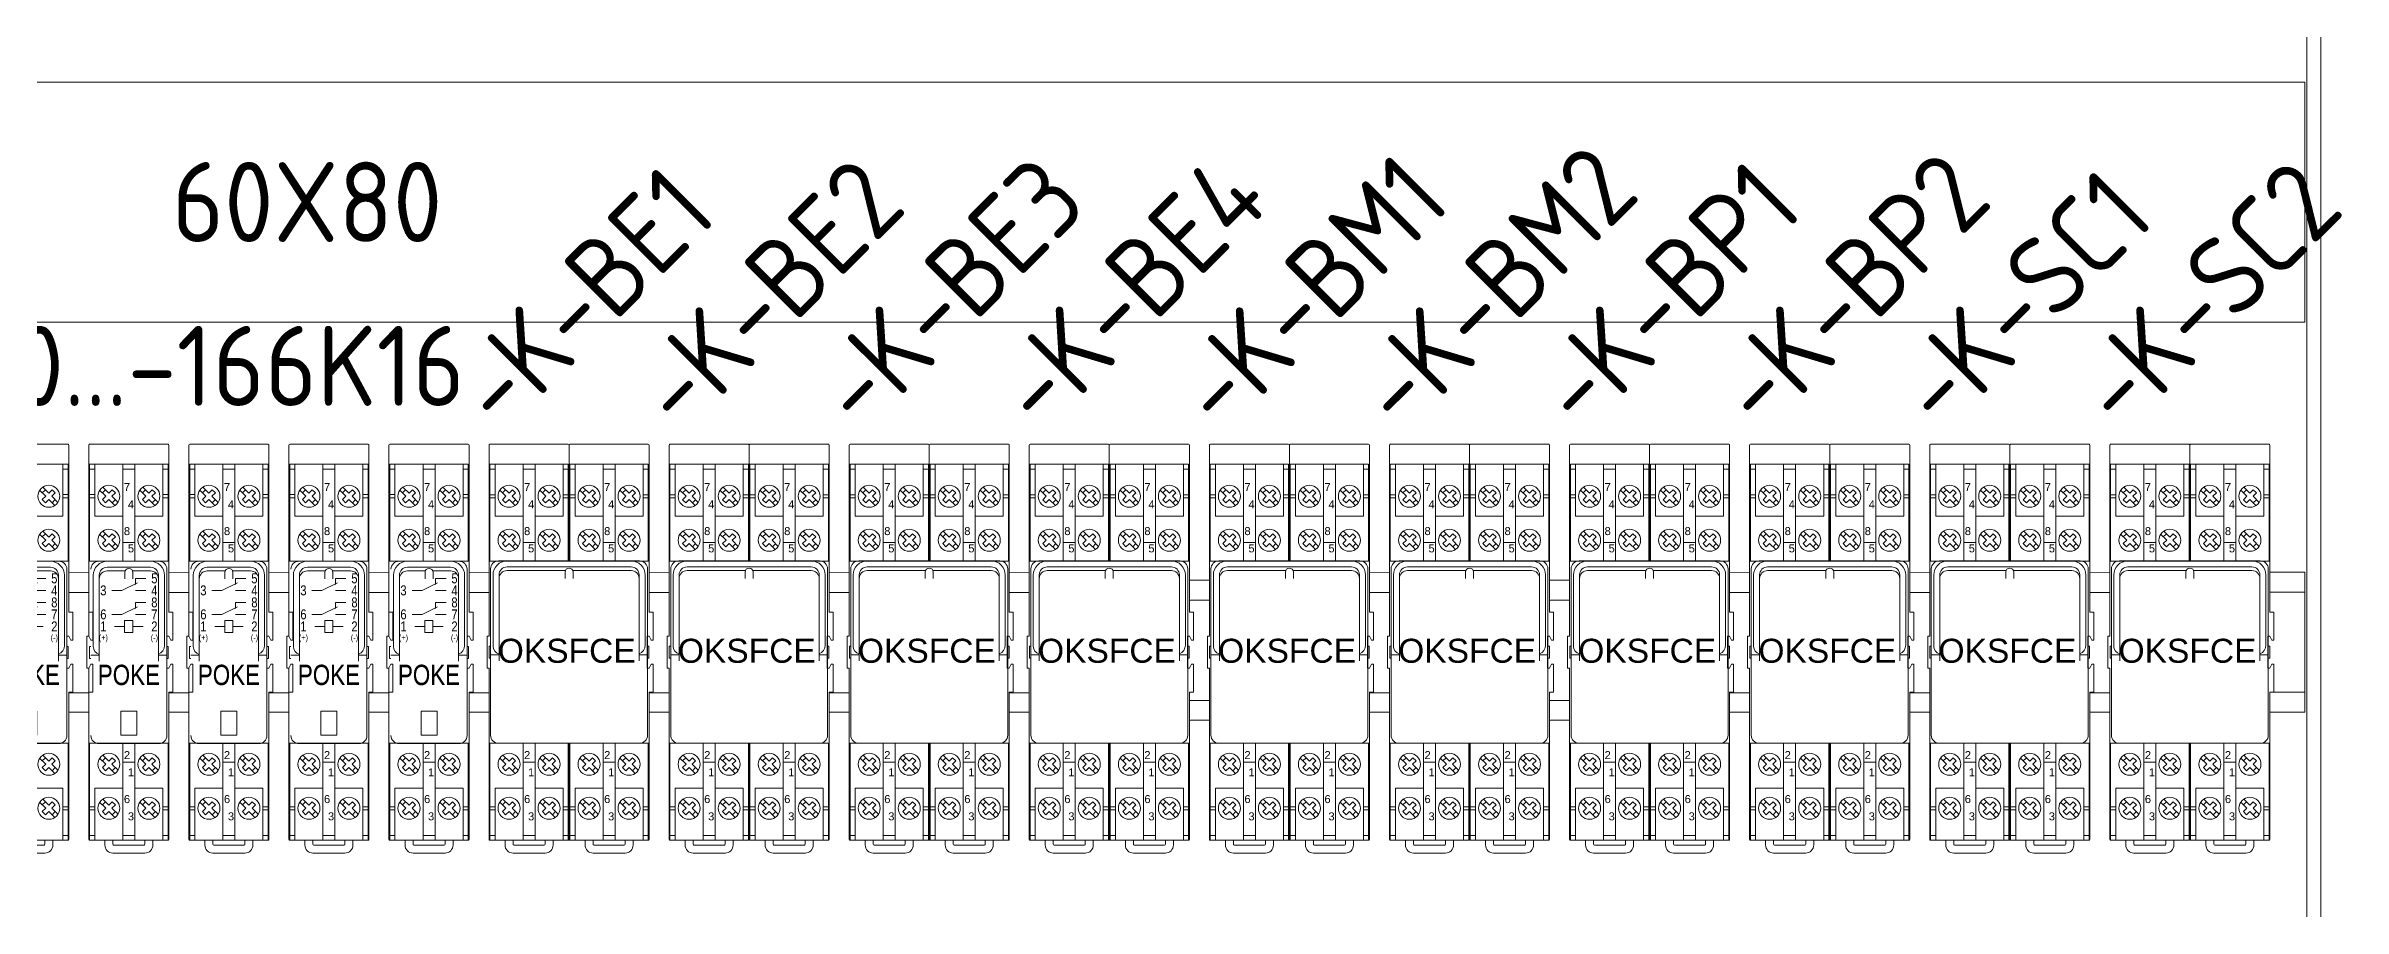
# Model space of a CAD drawing. Header units: millimetres. Extents: x 1359 to 3577, y 1333 to 3557.
# Drawn here: x 1852 to 2426, y 2050 to 2266 of the extents above; entities that cross this region are included whole.
import ezdxf
from ezdxf.enums import TextEntityAlignment as Align

# ---------------------------------------------------------------- set-up
doc = ezdxf.new("R2010")
doc.units = ezdxf.units.MM
doc.set_wipeout_variables(frame=1)
doc.layers.add('000-PI-Oprema', color=30, linetype='Continuous', lineweight=5)
doc.layers.add('000-SI-Oprema', color=30, linetype='Continuous', lineweight=0)
doc.layers.add('000-PI-ORMAR', color=2, linetype='Continuous')
doc.layers.add('002-PI-Kabelska kanalica', color=150, linetype='Continuous')
doc.styles.add('NUOVO', font='txt.shx', dxfattribs={"width": 0.8, "height": 0.8})
doc.styles.add('PI0', font='isocpeur.ttf', dxfattribs={"width": 0.9})
doc.styles.get("Standard").update_dxf_attribs({"font": 'arial.ttf'})

# ---------------------------------------------------------------- blocks, each defined once
blk = doc.blocks.new('montazna 2000x1000')
at = {"layer": '000-PI-ORMAR', "color": 0, "linetype": 'ByBlock', "lineweight": 0}
blk.add_line((899, 1890), (899, 0), dxfattribs=at)
blk = doc.blocks.new('*U50')
at = {"layer": '002-PI-Kabelska kanalica', "color": 0, "linetype": 'ByBlock', "lineweight": 0}
for p, q in [((-20, 715), (40, 715)), ((-20, -100), (-20, 715)), ((40, -100), (40, 715))]:
    blk.add_line(p, q, dxfattribs=at)
blk = doc.blocks.new('*U53')
at = {"layer": '002-PI-Kabelska kanalica', "color": 0, "linetype": 'ByBlock', "lineweight": 0}
blk.add_line((-20, -100), (-20, 1572), dxfattribs=at)
blk = doc.blocks.new('OKSFCE')
at = {"layer": '000-PI-Oprema', "color": 0, "linetype": 'ByBlock', "lineweight": 0}
for p, q in [((47678.84, 23886.54), (47698.44, 23886.54)), ((47698.84, 23886.54), (47718.44, 23886.54)), ((47678.84, 23881.54), (47698.44, 23881.54)), ((47680.14, 23880.32), (47678.84, 23880.32)), ((47680.14, 23881.54), (47680.14, 23868.54)), ((47690.14, 23880.32), (47687.14, 23880.32)), ((47697.14, 23881.54), (47697.14, 23868.54)), ((47698.44, 23880.32), (47697.14, 23880.32)), ((47698.84, 23881.54), (47718.44, 23881.54)), ((47700.14, 23880.32), (47698.84, 23880.32)), ((47700.14, 23881.54), (47700.14, 23868.54)), ((47710.14, 23880.32), (47707.14, 23880.32)), ((47717.14, 23881.54), (47717.14, 23868.54)), ((47718.44, 23880.32), (47717.14, 23880.32)), ((47678.64, 23873.16), (47680.14, 23873.16)), ((47678.84, 23873.94), (47680.14, 23873.94)), ((47681.34, 23875.05), (47682.86, 23873.54)), ((47682.01, 23874.38), (47682.79, 23875.16)), ((47682.01, 23872.69), (47682.86, 23873.54)), ((47682.01, 23872.69), (47682.79, 23871.91)), ((47682.12, 23875.83), (47683.64, 23874.31)), ((47682.79, 23871.91), (47683.64, 23872.76)), ((47683.64, 23874.31), (47684.49, 23875.16)), ((47683.64, 23872.76), (47685.16, 23871.24)), ((47684.42, 23873.54), (47685.27, 23874.38)), ((47684.42, 23873.54), (47685.93, 23872.02)), ((47684.49, 23875.16), (47685.27, 23874.38)), ((47684.49, 23871.91), (47685.27, 23872.69)), ((47691.34, 23875.05), (47692.86, 23873.54)), ((47692.01, 23874.38), (47692.79, 23875.16)), ((47692.01, 23872.69), (47692.86, 23873.54)), ((47692.01, 23872.69), (47692.79, 23871.91)), ((47692.12, 23875.83), (47693.64, 23874.31)), ((47692.79, 23871.91), (47693.64, 23872.76)), ((47693.64, 23874.31), (47694.49, 23875.16)), ((47693.64, 23872.76), (47695.16, 23871.24)), ((47694.42, 23873.54), (47695.27, 23874.38)), ((47694.42, 23873.54), (47695.93, 23872.02)), ((47694.49, 23875.16), (47695.27, 23874.38)), ((47694.49, 23871.91), (47695.27, 23872.69)), ((47698.44, 23873.94), (47697.14, 23873.94)), ((47698.64, 23873.16), (47697.14, 23873.16)), ((47698.64, 23873.16), (47700.14, 23873.16)), ((47698.84, 23873.94), (47700.14, 23873.94)), ((47701.34, 23875.05), (47702.86, 23873.54)), ((47702.01, 23874.38), (47702.79, 23875.16)), ((47702.01, 23872.69), (47702.86, 23873.54)), ((47702.01, 23872.69), (47702.79, 23871.91)), ((47702.12, 23875.83), (47703.64, 23874.31)), ((47702.79, 23871.91), (47703.64, 23872.76)), ((47703.64, 23874.31), (47704.49, 23875.16)), ((47703.64, 23872.76), (47705.16, 23871.24)), ((47704.42, 23873.54), (47705.27, 23874.38)), ((47704.42, 23873.54), (47705.93, 23872.02)), ((47704.49, 23875.16), (47705.27, 23874.38)), ((47704.49, 23871.91), (47705.27, 23872.69)), ((47711.34, 23875.05), (47712.86, 23873.54)), ((47712.01, 23874.38), (47712.79, 23875.16)), ((47712.01, 23872.69), (47712.86, 23873.54)), ((47712.01, 23872.69), (47712.79, 23871.91)), ((47712.12, 23875.83), (47713.64, 23874.31)), ((47712.79, 23871.91), (47713.64, 23872.76)), ((47713.64, 23874.31), (47714.49, 23875.16)), ((47713.64, 23872.76), (47715.16, 23871.24)), ((47714.42, 23873.54), (47715.27, 23874.38)), ((47714.42, 23873.54), (47715.93, 23872.02)), ((47714.49, 23875.16), (47715.27, 23874.38)), ((47714.49, 23871.91), (47715.27, 23872.69)), ((47718.44, 23873.94), (47717.14, 23873.94)), ((47718.64, 23873.16), (47717.14, 23873.16)), ((47680.14, 23868.54), (47687.14, 23868.54)), ((47697.14, 23868.54), (47690.14, 23868.54)), ((47700.14, 23868.54), (47707.14, 23868.54)), ((47717.14, 23868.54), (47710.14, 23868.54)), ((47681.34, 23864.05), (47682.86, 23862.54)), ((47682.01, 23863.38), (47682.79, 23864.16)), ((47682.01, 23861.69), (47682.86, 23862.54)), ((47682.01, 23861.69), (47682.79, 23860.91)), ((47682.12, 23864.83), (47683.64, 23863.31)), ((47682.79, 23860.91), (47683.64, 23861.76)), ((47683.64, 23863.31), (47684.49, 23864.16)), ((47683.64, 23861.76), (47685.16, 23860.24)), ((47684.42, 23862.54), (47685.27, 23863.38)), ((47684.42, 23862.54), (47685.93, 23861.02)), ((47684.49, 23864.16), (47685.27, 23863.38)), ((47684.49, 23860.91), (47685.27, 23861.69)), ((47690.14, 23862.02), (47687.14, 23862.02)), ((47691.34, 23864.05), (47692.86, 23862.54)), ((47692.01, 23863.38), (47692.79, 23864.16)), ((47692.01, 23861.69), (47692.86, 23862.54)), ((47692.01, 23861.69), (47692.79, 23860.91)), ((47692.12, 23864.83), (47693.64, 23863.31)), ((47692.79, 23860.91), (47693.64, 23861.76)), ((47693.64, 23863.31), (47694.49, 23864.16)), ((47693.64, 23861.76), (47695.16, 23860.24)), ((47694.42, 23862.54), (47695.27, 23863.38)), ((47694.42, 23862.54), (47695.93, 23861.02)), ((47694.49, 23864.16), (47695.27, 23863.38)), ((47694.49, 23860.91), (47695.27, 23861.69)), ((47701.34, 23864.05), (47702.86, 23862.54)), ((47702.01, 23863.38), (47702.79, 23864.16)), ((47702.01, 23861.69), (47702.86, 23862.54)), ((47702.01, 23861.69), (47702.79, 23860.91)), ((47702.12, 23864.83), (47703.64, 23863.31)), ((47702.79, 23860.91), (47703.64, 23861.76)), ((47703.64, 23863.31), (47704.49, 23864.16)), ((47703.64, 23861.76), (47705.16, 23860.24)), ((47704.42, 23862.54), (47705.27, 23863.38)), ((47704.42, 23862.54), (47705.93, 23861.02)), ((47704.49, 23864.16), (47705.27, 23863.38)), ((47704.49, 23860.91), (47705.27, 23861.69)), ((47710.14, 23862.02), (47707.14, 23862.02)), ((47711.34, 23864.05), (47712.86, 23862.54)), ((47712.01, 23863.38), (47712.79, 23864.16)), ((47712.01, 23861.69), (47712.86, 23862.54)), ((47712.01, 23861.69), (47712.79, 23860.91)), ((47712.12, 23864.83), (47713.64, 23863.31)), ((47712.79, 23860.91), (47713.64, 23861.76)), ((47713.64, 23863.31), (47714.49, 23864.16)), ((47713.64, 23861.76), (47715.16, 23860.24)), ((47714.42, 23862.54), (47715.27, 23863.38)), ((47714.42, 23862.54), (47715.93, 23861.02)), ((47714.49, 23864.16), (47715.27, 23863.38)), ((47714.49, 23860.91), (47715.27, 23861.69)), ((47681.34, 23808.05), (47682.86, 23806.54)), ((47682.01, 23807.38), (47682.79, 23808.16)), ((47682.01, 23805.69), (47682.86, 23806.54)), ((47682.01, 23805.69), (47682.79, 23804.91)), ((47682.12, 23808.83), (47683.64, 23807.31)), ((47682.79, 23804.91), (47683.64, 23805.76)), ((47683.64, 23807.31), (47684.49, 23808.16)), ((47683.64, 23805.76), (47685.16, 23804.24)), ((47684.42, 23806.54), (47685.27, 23807.38)), ((47684.42, 23806.54), (47685.93, 23805.02)), ((47684.49, 23808.16), (47685.27, 23807.38)), ((47684.49, 23804.91), (47685.27, 23805.69)), ((47690.14, 23807.05), (47687.14, 23807.05)), ((47691.34, 23808.05), (47692.86, 23806.54)), ((47692.01, 23807.38), (47692.79, 23808.16)), ((47692.01, 23805.69), (47692.86, 23806.54)), ((47692.01, 23805.69), (47692.79, 23804.91)), ((47692.12, 23808.83), (47693.64, 23807.31)), ((47692.79, 23804.91), (47693.64, 23805.76)), ((47693.64, 23807.31), (47694.49, 23808.16)), ((47693.64, 23805.76), (47695.16, 23804.24)), ((47694.42, 23806.54), (47695.27, 23807.38)), ((47694.42, 23806.54), (47695.93, 23805.02)), ((47694.49, 23808.16), (47695.27, 23807.38)), ((47694.49, 23804.91), (47695.27, 23805.69)), ((47701.34, 23808.05), (47702.86, 23806.54)), ((47702.01, 23807.38), (47702.79, 23808.16)), ((47702.01, 23805.69), (47702.86, 23806.54)), ((47702.01, 23805.69), (47702.79, 23804.91)), ((47702.12, 23808.83), (47703.64, 23807.31)), ((47702.79, 23804.91), (47703.64, 23805.76)), ((47703.64, 23807.31), (47704.49, 23808.16)), ((47703.64, 23805.76), (47705.16, 23804.24)), ((47704.42, 23806.54), (47705.27, 23807.38)), ((47704.42, 23806.54), (47705.93, 23805.02)), ((47704.49, 23808.16), (47705.27, 23807.38)), ((47704.49, 23804.91), (47705.27, 23805.69)), ((47710.14, 23807.05), (47707.14, 23807.05)), ((47711.34, 23808.05), (47712.86, 23806.54)), ((47712.01, 23807.38), (47712.79, 23808.16)), ((47712.01, 23805.69), (47712.86, 23806.54)), ((47712.01, 23805.69), (47712.79, 23804.91)), ((47712.12, 23808.83), (47713.64, 23807.31)), ((47712.79, 23804.91), (47713.64, 23805.76)), ((47713.64, 23807.31), (47714.49, 23808.16)), ((47713.64, 23805.76), (47715.16, 23804.24)), ((47714.42, 23806.54), (47715.27, 23807.38)), ((47714.42, 23806.54), (47715.93, 23805.02)), ((47714.49, 23808.16), (47715.27, 23807.38)), ((47714.49, 23804.91), (47715.27, 23805.69)), ((47680.14, 23800.54), (47680.14, 23787.54)), ((47680.14, 23800.54), (47687.14, 23800.54)), ((47697.14, 23800.54), (47690.14, 23800.54)), ((47697.14, 23800.54), (47697.14, 23787.54)), ((47700.14, 23800.54), (47700.14, 23787.54)), ((47700.14, 23800.54), (47707.14, 23800.54)), ((47717.14, 23800.54), (47710.14, 23800.54)), ((47717.14, 23800.54), (47717.14, 23787.54)), ((47678.64, 23795.91), (47680.14, 23795.91)), ((47678.84, 23795.13), (47680.14, 23795.13)), ((47681.34, 23797.05), (47682.86, 23795.54)), ((47682.01, 23796.38), (47682.79, 23797.16)), ((47682.01, 23794.69), (47682.86, 23795.54)), ((47682.01, 23794.69), (47682.79, 23793.91)), ((47682.12, 23797.83), (47683.64, 23796.31)), ((47682.79, 23793.91), (47683.64, 23794.76)), ((47683.64, 23796.31), (47684.49, 23797.16)), ((47683.64, 23794.76), (47685.16, 23793.24)), ((47684.42, 23795.54), (47685.27, 23796.38)), ((47684.42, 23795.54), (47685.93, 23794.02)), ((47684.49, 23797.16), (47685.27, 23796.38)), ((47684.49, 23793.91), (47685.27, 23794.69)), ((47691.34, 23797.05), (47692.86, 23795.54)), ((47692.01, 23796.38), (47692.79, 23797.16)), ((47692.01, 23794.69), (47692.86, 23795.54)), ((47692.01, 23794.69), (47692.79, 23793.91)), ((47692.12, 23797.83), (47693.64, 23796.31)), ((47692.79, 23793.91), (47693.64, 23794.76)), ((47693.64, 23796.31), (47694.49, 23797.16)), ((47693.64, 23794.76), (47695.16, 23793.24)), ((47694.42, 23795.54), (47695.27, 23796.38)), ((47694.42, 23795.54), (47695.93, 23794.02)), ((47694.49, 23797.16), (47695.27, 23796.38)), ((47694.49, 23793.91), (47695.27, 23794.69)), ((47697.14, 23795.91), (47698.64, 23795.91)), ((47698.44, 23795.13), (47697.14, 23795.13)), ((47698.64, 23795.91), (47700.14, 23795.91)), ((47698.84, 23795.13), (47700.14, 23795.13)), ((47701.34, 23797.05), (47702.86, 23795.54)), ((47702.01, 23796.38), (47702.79, 23797.16)), ((47702.01, 23794.69), (47702.86, 23795.54)), ((47702.01, 23794.69), (47702.79, 23793.91)), ((47702.12, 23797.83), (47703.64, 23796.31)), ((47702.79, 23793.91), (47703.64, 23794.76)), ((47703.64, 23796.31), (47704.49, 23797.16)), ((47703.64, 23794.76), (47705.16, 23793.24)), ((47704.42, 23795.54), (47705.27, 23796.38)), ((47704.42, 23795.54), (47705.93, 23794.02)), ((47704.49, 23797.16), (47705.27, 23796.38)), ((47704.49, 23793.91), (47705.27, 23794.69)), ((47711.34, 23797.05), (47712.86, 23795.54)), ((47712.01, 23796.38), (47712.79, 23797.16)), ((47712.01, 23794.69), (47712.86, 23795.54)), ((47712.01, 23794.69), (47712.79, 23793.91)), ((47712.12, 23797.83), (47713.64, 23796.31)), ((47712.79, 23793.91), (47713.64, 23794.76)), ((47713.64, 23796.31), (47714.49, 23797.16)), ((47713.64, 23794.76), (47715.16, 23793.24)), ((47714.42, 23795.54), (47715.27, 23796.38)), ((47714.42, 23795.54), (47715.93, 23794.02)), ((47714.49, 23797.16), (47715.27, 23796.38)), ((47714.49, 23793.91), (47715.27, 23794.69)), ((47717.14, 23795.91), (47718.64, 23795.91)), ((47718.44, 23795.13), (47717.14, 23795.13)), ((47680.14, 23788.75), (47678.84, 23788.75)), ((47678.84, 23787.54), (47698.44, 23787.54)), ((47682.64, 23786.34), (47682.64, 23787.54)), ((47684.64, 23786.54), (47684.64, 23787.54)), ((47684.64, 23786.54), (47684.64, 23787.54)), ((47690.14, 23788.75), (47687.14, 23788.75)), ((47692.64, 23787.54), (47692.64, 23786.54)), ((47692.64, 23787.54), (47692.64, 23786.54)), ((47694.64, 23787.54), (47694.64, 23786.34)), ((47698.44, 23788.75), (47697.14, 23788.75)), ((47700.14, 23788.75), (47698.84, 23788.75)), ((47698.84, 23787.54), (47718.44, 23787.54)), ((47702.64, 23786.34), (47702.64, 23787.54)), ((47704.64, 23786.54), (47704.64, 23787.54)), ((47710.14, 23788.75), (47707.14, 23788.75)), ((47712.64, 23787.54), (47712.64, 23786.54)), ((47714.64, 23787.54), (47714.64, 23786.34)), ((47718.44, 23788.75), (47717.14, 23788.75)), ((47692.64, 23784.34), (47684.64, 23784.34)), ((47692.44, 23786.34), (47684.84, 23786.34)), ((47692.44, 23786.34), (47684.84, 23786.34)), ((47712.64, 23784.34), (47704.64, 23784.34)), ((47712.44, 23786.34), (47704.84, 23786.34))]:
    blk.add_line(p, q, dxfattribs=at)
for points in [[(47678.64, 23880.24), (47678.64, 23880.25), (47678.65, 23880.26), (47678.65, 23880.27), (47678.67, 23880.28), (47678.68, 23880.29), (47678.7, 23880.3), (47678.72, 23880.3), (47678.74, 23880.31), (47678.76, 23880.31), (47678.79, 23880.32), (47678.81, 23880.32), (47678.84, 23880.32)], [(47698.64, 23880.24), (47698.64, 23880.25), (47698.63, 23880.26), (47698.62, 23880.27), (47698.61, 23880.28), (47698.6, 23880.29), (47698.58, 23880.3), (47698.56, 23880.3), (47698.54, 23880.31), (47698.52, 23880.31), (47698.49, 23880.32), (47698.46, 23880.32), (47698.44, 23880.32)], [(47698.64, 23880.24), (47698.64, 23880.25), (47698.65, 23880.26), (47698.65, 23880.27), (47698.67, 23880.28), (47698.68, 23880.29), (47698.7, 23880.3), (47698.72, 23880.3), (47698.74, 23880.31), (47698.76, 23880.31), (47698.79, 23880.32), (47698.81, 23880.32), (47698.84, 23880.32)], [(47718.64, 23880.24), (47718.64, 23880.25), (47718.63, 23880.26), (47718.62, 23880.27), (47718.61, 23880.28), (47718.6, 23880.29), (47718.58, 23880.3), (47718.56, 23880.3), (47718.54, 23880.31), (47718.52, 23880.31), (47718.49, 23880.32), (47718.46, 23880.32), (47718.44, 23880.32)], [(47678.84, 23873.94), (47678.81, 23873.94), (47678.79, 23873.94), (47678.76, 23873.94), (47678.74, 23873.93), (47678.72, 23873.93), (47678.7, 23873.92), (47678.68, 23873.91), (47678.67, 23873.9), (47678.65, 23873.9), (47678.65, 23873.89), (47678.64, 23873.88), (47678.64, 23873.87)], [(47698.44, 23873.94), (47698.46, 23873.94), (47698.49, 23873.94), (47698.52, 23873.94), (47698.54, 23873.93), (47698.56, 23873.93), (47698.58, 23873.92), (47698.6, 23873.91), (47698.61, 23873.9), (47698.62, 23873.9), (47698.63, 23873.89), (47698.64, 23873.88), (47698.64, 23873.87)], [(47698.84, 23873.94), (47698.81, 23873.94), (47698.79, 23873.94), (47698.76, 23873.94), (47698.74, 23873.93), (47698.72, 23873.93), (47698.7, 23873.92), (47698.68, 23873.91), (47698.67, 23873.9), (47698.65, 23873.9), (47698.65, 23873.89), (47698.64, 23873.88), (47698.64, 23873.87)], [(47718.44, 23873.94), (47718.46, 23873.94), (47718.49, 23873.94), (47718.52, 23873.94), (47718.54, 23873.93), (47718.56, 23873.93), (47718.58, 23873.92), (47718.6, 23873.91), (47718.61, 23873.9), (47718.62, 23873.9), (47718.63, 23873.89), (47718.64, 23873.88), (47718.64, 23873.87)], [(47678.84, 23795.13), (47678.81, 23795.13), (47678.79, 23795.13), (47678.76, 23795.13), (47678.74, 23795.14), (47678.72, 23795.14), (47678.7, 23795.15), (47678.68, 23795.16), (47678.67, 23795.17), (47678.65, 23795.18), (47678.65, 23795.19), (47678.64, 23795.2), (47678.64, 23795.21)], [(47698.64, 23795.21), (47698.64, 23795.2), (47698.63, 23795.19), (47698.62, 23795.18), (47698.61, 23795.17), (47698.6, 23795.16), (47698.58, 23795.15), (47698.56, 23795.14), (47698.54, 23795.14), (47698.52, 23795.13), (47698.49, 23795.13), (47698.46, 23795.13), (47698.44, 23795.13)], [(47698.84, 23795.13), (47698.81, 23795.13), (47698.79, 23795.13), (47698.76, 23795.13), (47698.74, 23795.14), (47698.72, 23795.14), (47698.7, 23795.15), (47698.68, 23795.16), (47698.67, 23795.17), (47698.65, 23795.18), (47698.65, 23795.19), (47698.64, 23795.2), (47698.64, 23795.21)], [(47718.64, 23795.21), (47718.64, 23795.2), (47718.63, 23795.19), (47718.62, 23795.18), (47718.61, 23795.17), (47718.6, 23795.16), (47718.58, 23795.15), (47718.56, 23795.14), (47718.54, 23795.14), (47718.52, 23795.13), (47718.49, 23795.13), (47718.46, 23795.13), (47718.44, 23795.13)], [(47678.64, 23788.83), (47678.64, 23788.82), (47678.65, 23788.81), (47678.65, 23788.8), (47678.67, 23788.79), (47678.68, 23788.78), (47678.7, 23788.77), (47678.72, 23788.77), (47678.74, 23788.76), (47678.76, 23788.76), (47678.79, 23788.75), (47678.81, 23788.75), (47678.84, 23788.75)], [(47698.44, 23788.75), (47698.46, 23788.75), (47698.49, 23788.75), (47698.52, 23788.76), (47698.54, 23788.76), (47698.56, 23788.77), (47698.58, 23788.77), (47698.6, 23788.78), (47698.61, 23788.79), (47698.62, 23788.8), (47698.63, 23788.81), (47698.64, 23788.82), (47698.64, 23788.83)], [(47698.64, 23788.83), (47698.64, 23788.82), (47698.65, 23788.81), (47698.65, 23788.8), (47698.67, 23788.79), (47698.68, 23788.78), (47698.7, 23788.77), (47698.72, 23788.77), (47698.74, 23788.76), (47698.76, 23788.76), (47698.79, 23788.75), (47698.81, 23788.75), (47698.84, 23788.75)], [(47718.44, 23788.75), (47718.46, 23788.75), (47718.49, 23788.75), (47718.52, 23788.76), (47718.54, 23788.76), (47718.56, 23788.77), (47718.58, 23788.77), (47718.6, 23788.78), (47718.61, 23788.79), (47718.62, 23788.8), (47718.63, 23788.81), (47718.64, 23788.82), (47718.64, 23788.83)]]:
    blk.add_lwpolyline(points, dxfattribs=at)
for centre in [(47683.64, 23873.54), (47693.64, 23873.54), (47703.64, 23873.54), (47713.64, 23873.54), (47683.64, 23795.54), (47693.64, 23795.54), (47703.64, 23795.54), (47713.64, 23795.54)]:
    blk.add_circle(centre, 2.75, dxfattribs=at)
for centre, radius, start, end in [((47678.84, 23886.34), 0.2, 90, 180), ((47698.44, 23886.34), 0.2, 0, 90), ((47698.84, 23886.34), 0.2, 90, 180), ((47718.44, 23886.34), 0.2, 0, 90), ((47678.84, 23881.34), 0.2, 90, 180), ((47698.44, 23881.34), 0.2, 0, 90), ((47698.84, 23881.34), 0.2, 90, 180), ((47718.44, 23881.34), 0.2, 0, 90), ((47678.84, 23787.74), 0.2, 180, 270), ((47684.84, 23786.54), 0.2, 180, 270), ((47684.84, 23786.54), 0.2, 180, 270), ((47692.44, 23786.54), 0.2, 270, 0), ((47692.44, 23786.54), 0.2, 270, 0), ((47698.44, 23787.74), 0.2, 270, 0), ((47698.84, 23787.74), 0.2, 180, 270), ((47704.84, 23786.54), 0.2, 180, 270), ((47712.44, 23786.54), 0.2, 270, 0), ((47718.44, 23787.74), 0.2, 270, 0), ((47684.64, 23786.34), 2, 180, 270), ((47692.64, 23786.34), 2, 270, 0), ((47704.64, 23786.34), 2, 180, 270), ((47712.64, 23786.34), 2, 270, 0)]:
    blk.add_arc(centre, radius, start, end, dxfattribs=at)
at = {"layer": '000-PI-Oprema', "color": 0, "linetype": 'ByBlock', "lineweight": 0, "char_height": 1.9995, "width": 2.5471}
for s, insert, attachment_point in [('{\\fArial|b0|i0|c0|p34;7}', (47687.39, 23876.83), 1), ('{\\fArial|b0|i0|c0|p34;7}', (47707.39, 23876.83), 1), ('{\\fArial|b0|i0|c0|p34;4}', (47689.94, 23872.51), 3), ('{\\fArial|b0|i0|c0|p34;4}', (47709.94, 23872.51), 3), ('{\\fArial|b0|i0|c0|p34;8}', (47687.39, 23865.83), 1), ('{\\fArial|b0|i0|c0|p34;8}', (47707.39, 23865.83), 1), ('{\\fArial|b0|i0|c0|p34;1}', (47689.94, 23805.51), 3), ('{\\fArial|b0|i0|c0|p34;1}', (47709.94, 23805.51), 3), ('{\\fArial|b0|i0|c0|p34;6}', (47687.39, 23798.83), 1), ('{\\fArial|b0|i0|c0|p34;6}', (47707.39, 23798.83), 1), ('{\\fArial|b0|i0|c0|p34;3}', (47689.94, 23794.51), 3), ('{\\fArial|b0|i0|c0|p34;3}', (47709.94, 23794.51), 3)]:
    blk.add_mtext(s, dxfattribs=dict(at, insert=insert, attachment_point=attachment_point))
at = {"color": 0, "linetype": 'ByBlock', "lineweight": 0}
blk.add_wipeout([(47678.64, 23857.29), (47718.64, 23857.29), (47718.64, 23811.79), (47678.64, 23811.79)], dxfattribs=at).dxf.layer = '000-PI-Oprema'
at = {"layer": '000-PI-Oprema', "color": 0, "linetype": 'ByBlock', "lineweight": 0}
for p, q in [((47678.64, 23886.34), (47678.64, 23838.54)), ((47698.64, 23886.34), (47698.64, 23857.29)), ((47718.64, 23886.34), (47718.64, 23844.54)), ((47678.84, 23881.54), (47678.84, 23857.29)), ((47687.14, 23881.54), (47687.14, 23857.29)), ((47690.14, 23881.54), (47690.14, 23857.29)), ((47698.44, 23881.54), (47698.44, 23857.29)), ((47698.84, 23881.54), (47698.84, 23857.29)), ((47707.14, 23881.54), (47707.14, 23857.29)), ((47710.14, 23881.54), (47710.14, 23857.29)), ((47718.44, 23881.54), (47718.44, 23857.29)), ((47678.64, 23857.29), (47698.64, 23857.29)), ((47679.04, 23855.37), (47679.04, 23813.77)), ((47716.24, 23857.37), (47681.04, 23857.37)), ((47683.14, 23857.37), (47714.14, 23857.37)), ((47683.14, 23855.87), (47714.14, 23855.87)), ((47698.64, 23857.29), (47718.64, 23857.29)), ((47718.24, 23813.77), (47718.24, 23855.37)), ((47679.64, 23853.87), (47679.64, 23836.02)), ((47681.14, 23853.87), (47681.14, 23836.02)), ((47681.14, 23852.97), (47681.14, 23832.42)), ((47697.72, 23854.97), (47683.14, 23854.97)), ((47697.64, 23854.57), (47697.64, 23852.97)), ((47714.14, 23854.97), (47699.56, 23854.97)), ((47699.64, 23854.57), (47699.64, 23852.97)), ((47716.14, 23853.87), (47716.14, 23836.32)), ((47716.14, 23852.97), (47716.14, 23832.42)), ((47717.64, 23853.87), (47717.64, 23836.32)), ((47718.64, 23844.54), (47719.64, 23844.54)), ((47719.64, 23844.54), (47719.64, 23837.54)), ((47678.14, 23830.54), (47678.14, 23838.54)), ((47678.14, 23838.54), (47678.64, 23838.54)), ((47718.14, 23838.54), (47718.14, 23830.54)), ((47718.64, 23838.54), (47718.14, 23838.54)), ((47719.14, 23837.54), (47718.64, 23838.54)), ((47678.69, 23836.07), (47678.69, 23833.07)), ((47679.04, 23836.07), (47678.69, 23836.07)), ((47679.04, 23833.07), (47678.69, 23833.07)), ((47681.14, 23833.92), (47679.04, 23833.92)), ((47716.14, 23833.92), (47718.24, 23833.92)), ((47718.59, 23836.07), (47718.24, 23836.07)), ((47718.59, 23833.07), (47718.24, 23833.07)), ((47718.59, 23836.07), (47718.59, 23833.07)), ((47719.64, 23837.54), (47719.14, 23837.54)), ((47678.64, 23830.54), (47678.14, 23830.54)), ((47678.64, 23830.54), (47678.64, 23787.74)), ((47718.64, 23830.54), (47718.14, 23830.54)), ((47718.64, 23830.54), (47719.14, 23831.54)), ((47719.64, 23831.54), (47719.14, 23831.54)), ((47719.64, 23831.54), (47719.64, 23824.54)), ((47718.64, 23824.54), (47718.64, 23787.74)), ((47718.64, 23824.54), (47719.64, 23824.54)), ((47678.64, 23811.79), (47698.64, 23811.79)), ((47678.84, 23811.79), (47678.84, 23787.54)), ((47681.04, 23811.77), (47716.24, 23811.77)), ((47687.14, 23811.79), (47687.14, 23787.54)), ((47690.14, 23811.79), (47690.14, 23787.54)), ((47698.44, 23811.79), (47698.44, 23787.54)), ((47698.64, 23811.79), (47718.64, 23811.79)), ((47698.64, 23811.79), (47698.64, 23787.74)), ((47698.84, 23811.79), (47698.84, 23787.54)), ((47707.14, 23811.79), (47707.14, 23787.54)), ((47710.14, 23811.79), (47710.14, 23787.54)), ((47718.44, 23811.79), (47718.44, 23787.54))]:
    blk.add_line(p, q, dxfattribs=at)
for centre in [(47683.64, 23862.54), (47693.64, 23862.54), (47703.64, 23862.54), (47713.64, 23862.54), (47683.64, 23806.54), (47693.64, 23806.54), (47703.64, 23806.54), (47713.64, 23806.54)]:
    blk.add_circle(centre, 2.75, dxfattribs=at)
for centre, radius, start, end in [((47681.04, 23855.37), 2, 90, 180), ((47683.14, 23853.87), 3.5, 90, 180), ((47683.14, 23853.87), 2, 90, 180), ((47698.64, 23854.57), 1, 0, 180), ((47714.14, 23853.87), 3.5, 0, 90), ((47714.14, 23853.87), 2, 0, 90), ((47716.24, 23855.37), 2, 0, 90), ((47683.14, 23852.97), 2, 90, 180), ((47714.14, 23852.97), 2, 0, 90), ((47681.64, 23836.02), 2, 180, 255.52249), ((47715.34, 23836.32), 2.3, 290.35441, 0), ((47681.04, 23813.77), 2, 180, 270), ((47716.24, 23813.77), 2, 270, 0)]:
    blk.add_arc(centre, radius, start, end, dxfattribs=at)
at = {"layer": '000-PI-Oprema', "color": 0, "linetype": 'ByBlock', "lineweight": 0, "char_height": 1.9995, "width": 2.5471}
for s, insert, attachment_point in [('{\\fArial|b0|i0|c0|p34;5}', (47689.94, 23861.51), 3), ('{\\fArial|b0|i0|c0|p34;5}', (47709.94, 23861.51), 3), ('{\\fArial|b0|i0|c0|p34;2}', (47687.39, 23809.83), 1), ('{\\fArial|b0|i0|c0|p34;2}', (47707.39, 23809.83), 1)]:
    blk.add_mtext(s, dxfattribs=dict(at, insert=insert, attachment_point=attachment_point))
at = {"layer": '000-PI-Oprema', "color": 0, "linetype": 'ByBlock', "lineweight": 0, "insert": (47698.05, 23834.87), "char_height": 6, "attachment_point": 5}
blk.add_mtext_dynamic_manual_height_columns('{\\fArial|b0|i0|c238|p34;OK}S{\\fArial|b0|i0|c238|p34;FC}E', width=44.995, gutter_width=1, heights=[10], dxfattribs=at)
blk = doc.blocks.new('AMRA POKS')
at = {"layer": '000-PI-Oprema', "color": 0, "linetype": 'ByBlock', "lineweight": 0}
for p, q in [((46893.22, 23999.18), (46895.72, 23999.18)), ((46895.72, 23999.18), (46899.62, 24001.08)), ((46901.72, 24002.18), (46899.12, 24002.18)), ((46899.12, 24000.68), (46899.12, 24002.18)), ((46901.72, 23999.18), (46899.12, 23999.18)), ((46893.22, 23993.18), (46895.72, 23993.18)), ((46895.72, 23993.18), (46899.62, 23995.08)), ((46901.72, 23996.18), (46899.12, 23996.18)), ((46899.12, 23994.68), (46899.12, 23996.18)), ((46901.72, 23993.18), (46899.12, 23993.18)), ((46893.92, 23990.18), (46896.42, 23990.18)), ((46896.42, 23991.68), (46896.42, 23988.68)), ((46896.42, 23991.68), (46898.42, 23991.68)), ((46898.42, 23988.68), (46896.42, 23988.68)), ((46898.42, 23991.68), (46898.42, 23988.68)), ((46901.02, 23990.18), (46898.42, 23990.18))]:
    blk.add_line(p, q, dxfattribs=at)
at = {"layer": '000-SI-Oprema', "color": 0, "linetype": 'ByBlock', "lineweight": 0}
for p, q in [((46887.47, 24035.53), (46887.47, 23987.73)), ((46887.67, 24035.73), (46907.27, 24035.73)), ((46907.47, 24035.53), (46907.47, 23993.73)), ((46887.67, 24030.73), (46887.67, 24006.48)), ((46887.67, 24030.73), (46907.27, 24030.73)), ((46888.97, 24029.51), (46887.67, 24029.51)), ((46888.97, 24030.73), (46888.97, 24017.73)), ((46895.97, 24030.73), (46895.97, 24006.48)), ((46898.97, 24029.51), (46895.97, 24029.51)), ((46898.97, 24030.73), (46898.97, 24006.48)), ((46905.97, 24030.73), (46905.97, 24017.73)), ((46907.27, 24029.51), (46905.97, 24029.51)), ((46907.27, 24030.73), (46907.27, 24006.48)), ((46887.47, 24022.35), (46888.97, 24022.35)), ((46887.67, 24023.13), (46888.97, 24023.13)), ((46890.17, 24024.24), (46891.69, 24022.73)), ((46890.84, 24023.57), (46891.62, 24024.35)), ((46890.84, 24021.88), (46891.69, 24022.73)), ((46890.84, 24021.88), (46891.62, 24021.1)), ((46890.95, 24025.02), (46892.47, 24023.5)), ((46891.62, 24021.1), (46892.47, 24021.95)), ((46892.47, 24023.5), (46893.31, 24024.35)), ((46892.47, 24021.95), (46893.98, 24020.43)), ((46893.24, 24022.73), (46894.09, 24023.57)), ((46893.24, 24022.73), (46894.76, 24021.21)), ((46893.31, 24024.35), (46894.09, 24023.57)), ((46893.31, 24021.1), (46894.09, 24021.88)), ((46900.17, 24024.24), (46901.69, 24022.73)), ((46900.84, 24023.57), (46901.62, 24024.35)), ((46900.84, 24021.88), (46901.69, 24022.73)), ((46900.84, 24021.88), (46901.62, 24021.1)), ((46900.95, 24025.02), (46902.47, 24023.5)), ((46901.62, 24021.1), (46902.47, 24021.95)), ((46902.47, 24023.5), (46903.31, 24024.35)), ((46902.47, 24021.95), (46903.98, 24020.43)), ((46903.24, 24022.73), (46904.09, 24023.57)), ((46903.24, 24022.73), (46904.76, 24021.21)), ((46903.31, 24024.35), (46904.09, 24023.57)), ((46903.31, 24021.1), (46904.09, 24021.88)), ((46907.27, 24023.13), (46905.97, 24023.13)), ((46907.47, 24022.35), (46905.97, 24022.35)), ((46888.97, 24017.73), (46895.97, 24017.73)), ((46905.97, 24017.73), (46898.97, 24017.73)), ((46890.17, 24013.24), (46891.69, 24011.73)), ((46890.84, 24012.57), (46891.62, 24013.35)), ((46890.84, 24010.88), (46891.69, 24011.73)), ((46890.84, 24010.88), (46891.62, 24010.1)), ((46890.95, 24014.02), (46892.47, 24012.5)), ((46891.62, 24010.1), (46892.47, 24010.95)), ((46892.47, 24012.5), (46893.31, 24013.35)), ((46892.47, 24010.95), (46893.98, 24009.43)), ((46893.24, 24011.73), (46894.09, 24012.57)), ((46893.24, 24011.73), (46894.76, 24010.21)), ((46893.31, 24013.35), (46894.09, 24012.57)), ((46893.31, 24010.1), (46894.09, 24010.88)), ((46898.97, 24011.21), (46895.97, 24011.21)), ((46900.17, 24013.24), (46901.69, 24011.73)), ((46900.84, 24012.57), (46901.62, 24013.35)), ((46900.84, 24010.88), (46901.69, 24011.73)), ((46900.84, 24010.88), (46901.62, 24010.1)), ((46900.95, 24014.02), (46902.47, 24012.5)), ((46901.62, 24010.1), (46902.47, 24010.95)), ((46902.47, 24012.5), (46903.31, 24013.35)), ((46902.47, 24010.95), (46903.98, 24009.43)), ((46903.24, 24011.73), (46904.09, 24012.57)), ((46903.24, 24011.73), (46904.76, 24010.21)), ((46903.31, 24013.35), (46904.09, 24012.57)), ((46903.31, 24010.1), (46904.09, 24010.88)), ((46887.47, 24006.48), (46907.47, 24006.48)), ((46904.97, 24006.48), (46889.97, 24006.48)), ((46904.97, 24006.48), (46889.97, 24006.48)), ((46892.07, 24006.48), (46902.87, 24006.48)), ((46892.07, 24006.48), (46902.87, 24006.48)), ((46892.07, 24004.98), (46902.87, 24004.98)), ((46888.57, 24002.98), (46888.57, 23985.13)), ((46890.07, 24002.98), (46890.07, 23985.13)), ((46890.07, 24002.08), (46890.07, 23981.53)), ((46896.55, 24004.08), (46892.07, 24004.08)), ((46896.47, 24003.68), (46896.47, 24002.08)), ((46902.87, 24004.08), (46898.38, 24004.08)), ((46898.47, 24003.68), (46898.47, 24002.08)), ((46904.87, 24002.98), (46904.87, 23985.43)), ((46904.87, 24002.08), (46904.87, 23981.53)), ((46906.37, 24002.98), (46906.37, 23985.43)), ((46906.97, 23962.88), (46906.97, 24004.48)), ((46906.97, 23962.88), (46906.97, 24004.48)), ((46887.47, 23993.73), (46888.47, 23993.73)), ((46888.47, 23993.73), (46888.47, 23986.73)), ((46907.47, 23993.73), (46908.47, 23993.73)), ((46908.47, 23993.73), (46908.47, 23986.73)), ((46886.97, 23979.73), (46886.97, 23987.73)), ((46886.97, 23987.73), (46887.47, 23987.73)), ((46887.47, 23987.73), (46887.97, 23986.73)), ((46906.97, 23987.73), (46906.97, 23979.73)), ((46907.47, 23987.73), (46906.97, 23987.73)), ((46907.97, 23986.73), (46907.47, 23987.73)), ((46887.62, 23985.18), (46887.62, 23982.18)), ((46887.97, 23985.18), (46887.62, 23985.18)), ((46887.62, 23985.18), (46887.62, 23982.18)), ((46887.97, 23985.18), (46887.62, 23985.18)), ((46887.97, 23982.18), (46887.62, 23982.18)), ((46887.97, 23982.18), (46887.62, 23982.18)), ((46887.97, 23986.73), (46888.47, 23986.73)), ((46890.07, 23983.03), (46887.97, 23983.03)), ((46904.87, 23983.03), (46906.97, 23983.03)), ((46907.32, 23985.18), (46906.97, 23985.18)), ((46907.32, 23985.18), (46906.97, 23985.18)), ((46907.32, 23982.18), (46906.97, 23982.18)), ((46907.32, 23982.18), (46906.97, 23982.18)), ((46907.32, 23985.18), (46907.32, 23982.18)), ((46907.32, 23985.18), (46907.32, 23982.18)), ((46908.47, 23986.73), (46907.97, 23986.73)), ((46887.47, 23979.73), (46886.97, 23979.73)), ((46887.97, 23980.73), (46887.47, 23979.73)), ((46887.47, 23979.73), (46887.47, 23936.93)), ((46888.47, 23980.73), (46887.97, 23980.73)), ((46888.47, 23980.73), (46888.47, 23973.73)), ((46907.47, 23979.73), (46906.97, 23979.73)), ((46907.47, 23979.73), (46907.97, 23980.73)), ((46908.47, 23980.73), (46907.97, 23980.73)), ((46908.47, 23980.73), (46908.47, 23973.73)), ((46887.47, 23973.73), (46888.47, 23973.73)), ((46907.47, 23973.73), (46907.47, 23936.93)), ((46907.47, 23973.73), (46908.47, 23973.73)), ((46899.47, 23968.98), (46895.47, 23968.98)), ((46895.47, 23968.98), (46895.47, 23962.98)), ((46899.47, 23968.98), (46899.47, 23962.98)), ((46887.47, 23960.98), (46907.47, 23960.98)), ((46887.67, 23960.98), (46887.67, 23936.73)), ((46889.97, 23960.88), (46904.97, 23960.88)), ((46889.97, 23960.88), (46904.97, 23960.88)), ((46899.47, 23962.98), (46895.47, 23962.98)), ((46895.97, 23960.98), (46895.97, 23936.73)), ((46898.97, 23960.98), (46898.97, 23936.73)), ((46907.27, 23960.98), (46907.27, 23936.73)), ((46890.17, 23957.24), (46891.69, 23955.73)), ((46890.84, 23956.57), (46891.62, 23957.35)), ((46890.84, 23954.88), (46891.69, 23955.73)), ((46890.84, 23954.88), (46891.62, 23954.1)), ((46890.95, 23958.02), (46892.47, 23956.5)), ((46891.62, 23954.1), (46892.47, 23954.95)), ((46892.47, 23956.5), (46893.31, 23957.35)), ((46892.47, 23954.95), (46893.98, 23953.43)), ((46893.24, 23955.73), (46894.09, 23956.57)), ((46893.24, 23955.73), (46894.76, 23954.21)), ((46893.31, 23957.35), (46894.09, 23956.57)), ((46893.31, 23954.1), (46894.09, 23954.88)), ((46898.97, 23956.24), (46895.97, 23956.24)), ((46900.17, 23957.24), (46901.69, 23955.73)), ((46900.84, 23956.57), (46901.62, 23957.35)), ((46900.84, 23954.88), (46901.69, 23955.73)), ((46900.84, 23954.88), (46901.62, 23954.1)), ((46900.95, 23958.02), (46902.47, 23956.5)), ((46901.62, 23954.1), (46902.47, 23954.95)), ((46902.47, 23956.5), (46903.31, 23957.35)), ((46902.47, 23954.95), (46903.98, 23953.43)), ((46903.24, 23955.73), (46904.09, 23956.57)), ((46903.24, 23955.73), (46904.76, 23954.21)), ((46903.31, 23957.35), (46904.09, 23956.57)), ((46903.31, 23954.1), (46904.09, 23954.88)), ((46888.97, 23949.73), (46888.97, 23936.73)), ((46888.97, 23949.73), (46895.97, 23949.73)), ((46905.97, 23949.73), (46898.97, 23949.73)), ((46905.97, 23949.73), (46905.97, 23936.73)), ((46887.47, 23945.1), (46888.97, 23945.1)), ((46887.67, 23944.32), (46888.97, 23944.32)), ((46890.17, 23946.24), (46891.69, 23944.73)), ((46890.84, 23945.57), (46891.62, 23946.35)), ((46890.84, 23943.88), (46891.69, 23944.73)), ((46890.84, 23943.88), (46891.62, 23943.1)), ((46890.95, 23947.02), (46892.47, 23945.5)), ((46891.62, 23943.1), (46892.47, 23943.95)), ((46892.47, 23945.5), (46893.31, 23946.35)), ((46892.47, 23943.95), (46893.98, 23942.43)), ((46893.24, 23944.73), (46894.09, 23945.57)), ((46893.24, 23944.73), (46894.76, 23943.21)), ((46893.31, 23946.35), (46894.09, 23945.57)), ((46893.31, 23943.1), (46894.09, 23943.88)), ((46900.17, 23946.24), (46901.69, 23944.73)), ((46900.84, 23945.57), (46901.62, 23946.35)), ((46900.84, 23943.88), (46901.69, 23944.73)), ((46900.84, 23943.88), (46901.62, 23943.1)), ((46900.95, 23947.02), (46902.47, 23945.5)), ((46901.62, 23943.1), (46902.47, 23943.95)), ((46902.47, 23945.5), (46903.31, 23946.35)), ((46902.47, 23943.95), (46903.98, 23942.43)), ((46903.24, 23944.73), (46904.09, 23945.57)), ((46903.24, 23944.73), (46904.76, 23943.21)), ((46903.31, 23946.35), (46904.09, 23945.57)), ((46903.31, 23943.1), (46904.09, 23943.88)), ((46905.97, 23945.1), (46907.47, 23945.1)), ((46907.27, 23944.32), (46905.97, 23944.32)), ((46888.97, 23937.94), (46887.67, 23937.94)), ((46891.47, 23935.53), (46891.47, 23936.73)), ((46893.47, 23935.73), (46893.47, 23936.73)), ((46898.97, 23937.94), (46895.97, 23937.94)), ((46901.47, 23936.73), (46901.47, 23935.73)), ((46903.47, 23936.73), (46903.47, 23935.53)), ((46907.27, 23937.94), (46905.97, 23937.94)), ((46901.47, 23933.53), (46893.47, 23933.53)), ((46901.27, 23935.53), (46893.67, 23935.53))]:
    blk.add_line(p, q, dxfattribs=at)
for points in [[(46887.47, 24029.43), (46887.47, 24029.44), (46887.47, 24029.45), (46887.48, 24029.46), (46887.49, 24029.47), (46887.51, 24029.48), (46887.52, 24029.49), (46887.54, 24029.49), (46887.57, 24029.5), (46887.59, 24029.5), (46887.61, 24029.51), (46887.64, 24029.51), (46887.67, 24029.51)], [(46907.47, 24029.43), (46907.46, 24029.44), (46907.46, 24029.45), (46907.45, 24029.46), (46907.44, 24029.47), (46907.42, 24029.48), (46907.41, 24029.49), (46907.39, 24029.49), (46907.37, 24029.5), (46907.34, 24029.5), (46907.32, 24029.51), (46907.29, 24029.51), (46907.27, 24029.51)], [(46887.67, 24023.13), (46887.64, 24023.13), (46887.61, 24023.13), (46887.59, 24023.13), (46887.57, 24023.12), (46887.54, 24023.12), (46887.52, 24023.11), (46887.51, 24023.1), (46887.49, 24023.09), (46887.48, 24023.08), (46887.47, 24023.08), (46887.47, 24023.07), (46887.47, 24023.05)], [(46907.27, 24023.13), (46907.29, 24023.13), (46907.32, 24023.13), (46907.34, 24023.13), (46907.37, 24023.12), (46907.39, 24023.12), (46907.41, 24023.11), (46907.42, 24023.1), (46907.44, 24023.09), (46907.45, 24023.08), (46907.46, 24023.08), (46907.46, 24023.07), (46907.47, 24023.05)], [(46887.67, 23944.32), (46887.64, 23944.32), (46887.61, 23944.32), (46887.59, 23944.32), (46887.57, 23944.33), (46887.54, 23944.33), (46887.52, 23944.34), (46887.51, 23944.35), (46887.49, 23944.36), (46887.48, 23944.37), (46887.47, 23944.38), (46887.47, 23944.39), (46887.47, 23944.4)], [(46907.47, 23944.4), (46907.46, 23944.39), (46907.46, 23944.38), (46907.45, 23944.37), (46907.44, 23944.36), (46907.42, 23944.35), (46907.41, 23944.34), (46907.39, 23944.33), (46907.37, 23944.33), (46907.34, 23944.32), (46907.32, 23944.32), (46907.29, 23944.32), (46907.27, 23944.32)], [(46887.47, 23938.02), (46887.47, 23938.01), (46887.47, 23938), (46887.48, 23937.99), (46887.49, 23937.98), (46887.51, 23937.97), (46887.52, 23937.96), (46887.54, 23937.96), (46887.57, 23937.95), (46887.59, 23937.95), (46887.61, 23937.94), (46887.64, 23937.94), (46887.67, 23937.94)], [(46907.27, 23937.94), (46907.29, 23937.94), (46907.32, 23937.94), (46907.34, 23937.95), (46907.37, 23937.95), (46907.39, 23937.96), (46907.41, 23937.96), (46907.42, 23937.97), (46907.44, 23937.98), (46907.45, 23937.99), (46907.46, 23938), (46907.46, 23938.01), (46907.47, 23938.02)]]:
    blk.add_lwpolyline(points, dxfattribs=at)
at = {"layer": '000-SI-Oprema', "color": 0, "linetype": 'ByBlock', "lineweight": 0, "ltscale": 0.25}
blk.add_lwpolyline([(46887.63, 23936.73), (46907.27, 23936.73)], dxfattribs=at)
at = {"layer": '000-SI-Oprema', "color": 0, "linetype": 'ByBlock', "lineweight": 0}
for centre in [(46892.47, 24022.73), (46902.47, 24022.73), (46892.47, 24011.73), (46902.47, 24011.73), (46892.47, 23955.73), (46902.47, 23955.73), (46892.47, 23944.73), (46902.47, 23944.73)]:
    blk.add_circle(centre, 2.75, dxfattribs=at)
for centre, radius, start, end in [((46887.67, 24035.53), 0.2, 90, 180), ((46907.27, 24035.53), 0.2, 0, 90), ((46887.67, 24030.53), 0.2, 90, 180), ((46907.27, 24030.53), 0.2, 0, 90), ((46889.97, 24004.48), 2, 90, 180), ((46889.97, 24004.48), 2, 90, 180), ((46892.07, 24002.98), 3.5, 90, 180), ((46892.07, 24002.98), 2, 90, 180), ((46897.47, 24003.68), 1, 0, 180), ((46902.87, 24002.98), 3.5, 0, 90), ((46902.87, 24002.98), 2, 0, 90), ((46904.97, 24004.48), 2, 0, 90), ((46904.97, 24004.48), 2, 0, 90), ((46892.07, 24002.08), 2, 90, 180), ((46902.87, 24002.08), 2, 0, 90), ((46890.57, 23985.13), 2, 180, 255.52249), ((46904.07, 23985.43), 2.3, 290.35441, 0), ((46889.97, 23962.88), 2, 180, 270), ((46889.97, 23962.88), 2, 180, 270), ((46904.97, 23962.88), 2, 270, 0), ((46904.97, 23962.88), 2, 270, 0), ((46887.67, 23936.93), 0.2, 180, 270), ((46893.67, 23935.73), 0.2, 180, 270), ((46901.27, 23935.73), 0.2, 270, 0), ((46907.27, 23936.93), 0.2, 270, 0), ((46893.47, 23935.53), 2, 180, 270), ((46901.47, 23935.53), 2, 270, 0)]:
    blk.add_arc(centre, radius, start, end, dxfattribs=at)
at = {"layer": '000-PI-Oprema', "color": 0, "linetype": 'ByBlock', "lineweight": 0, "attachment_point": 5, "style": 'NUOVO'}
for s, width, heights, insert, char_height in [('{\\fArial|b0|i0|c238|p34;3}', 4.25, [2.89], (46891.09, 23999.18), 2.5), ('{\\fArial|b0|i0|c238|p34;4}', 4.25, [2.89], (46903.84, 23999.18), 2.5), ('{\\fArial|b0|i0|c238|p34;5}', 4.25, [2.89], (46903.84, 24002.18), 2.5), ('{\\fArial|b0|i0|c238|p34;6}', 4.25, [2.89], (46891.09, 23993.18), 2.5), ('{\\fArial|b0|i0|c238|p34;8}', 4.25, [2.89], (46903.84, 23996.18), 2.5), ('{\\fArial|b0|i0|c238|p34;7}', 4.25, [2.89], (46903.84, 23993.18), 2.5), ('{\\fArial|b0|i0|c238|p34;(+)}', 4.25, [2.89], (46891.09, 23987.18), 1.5), ('{\\fArial|b0|i0|c238|p34;1}', 4.25, [2.89], (46891.09, 23990.18), 2.5), ('{\\fArial|b0|i0|c238|p34;(-)}', 4.25, [2.89], (46903.84, 23987.18), 1.5), ('{\\fArial|b0|i0|c238|p34;2}', 4.25, [2.89], (46903.84, 23990.18), 2.5), ('{\\fArial|b0|i0|c238|p34;POK\\fArial|b0|i0|c0|p34;E}', 17, [0], (46897.47, 23978.08), 5)]:
    blk.add_mtext_dynamic_manual_height_columns(s, width=width, gutter_width=4, heights=heights, dxfattribs=dict(at, insert=insert, char_height=char_height))
at = {"layer": '000-SI-Oprema', "color": 0, "linetype": 'ByBlock', "lineweight": 0, "char_height": 1.9995, "width": 2.5471}
for s, insert, attachment_point in [('{\\fArial|b0|i0|c0|p34;7}', (46896.22, 24026.02), 1), ('{\\fArial|b0|i0|c0|p34;4}', (46898.77, 24021.7), 3), ('{\\fArial|b0|i0|c0|p34;8}', (46896.22, 24015.02), 1), ('{\\fArial|b0|i0|c0|p34;5}', (46898.77, 24010.7), 3), ('{\\fArial|b0|i0|c0|p34;2}', (46896.22, 23959.02), 1), ('{\\fArial|b0|i0|c0|p34;1}', (46898.77, 23954.7), 3), ('{\\fArial|b0|i0|c0|p34;6}', (46896.22, 23948.02), 1), ('{\\fArial|b0|i0|c0|p34;3}', (46898.77, 23943.7), 3)]:
    blk.add_mtext(s, dxfattribs=dict(at, insert=insert, attachment_point=attachment_point))
at = {"layer": '000-SI-Oprema', "color": 0, "linetype": 'ByBlock', "lineweight": 0, "insert": (46897.47, 23977.98), "char_height": 5, "attachment_point": 5, "style": 'NUOVO'}
blk.add_mtext_dynamic_manual_height_columns('{\\fArial|b0|i0|c238|p34;POK\\fArial|b0|i0|c0|p34;E}', width=17, gutter_width=4, heights=[0], dxfattribs=at)

msp = doc.modelspace()

# ---------------------------------------------------------------- linework, layer by layer
at = {"layer": '002-PI-Kabelska kanalica', "color": 0, "linetype": 'ByBlock', "lineweight": 0, "ltscale": 0.25}
for points in [[(1857.332, 2134.04), (1862.332, 2134.056)], [(1882.332, 2134.04), (1887.332, 2134.056)], [(1907.332, 2134.04), (1912.332, 2134.056)], [(1932.332, 2134.04), (1937.332, 2134.056)], [(2416.071, 2099.056), (2416.071, 2134.056)], [(1857.332, 2129.04), (1862.332, 2129.04)], [(1882.332, 2129.04), (1887.332, 2129.04)], [(1907.332, 2129.04), (1912.332, 2129.04)], [(1932.332, 2129.04), (1937.332, 2129.04)], [(1857.332, 2103.951), (1862.332, 2103.951)], [(1882.332, 2103.951), (1887.332, 2103.951)], [(1907.332, 2103.951), (1912.332, 2103.951)], [(1932.332, 2103.951), (1937.332, 2103.951)], [(1857.332, 2099.04), (1862.332, 2099.04)], [(1882.332, 2099.04), (1887.332, 2099.04)], [(1907.332, 2099.04), (1912.332, 2099.04)], [(1932.332, 2099.04), (1937.332, 2099.04)]]:
    msp.add_lwpolyline(points, dxfattribs=at)

# ---------------------------------------------------------------- block references
for p in [(-45050.133, -21869.669), (-45025.133, -21869.669), (-45000.133, -21869.669), (-44975.133, -21869.669), (-44950.133, -21869.669)]:
    msp.add_blockref('AMRA POKS', p)
at = {"layer": '002-PI-Kabelska kanalica', "color": 0, "linetype": 'ByBlock', "lineweight": 0}
msp.add_blockref('montazna 2000x1000', (1521.071, 1461.556), dxfattribs=at)
at = {"layer": '002-PI-Kabelska kanalica', "color": 0, "linetype": 'ByBlock', "lineweight": 0, "xscale": -1, "rotation": 180}
msp.add_blockref('*U53', (2436.571, 3251.556), dxfattribs=at)
at = {"layer": '002-PI-Kabelska kanalica', "color": 0, "linetype": 'ByBlock', "lineweight": 0, "rotation": 270}
msp.add_blockref('*U50', (1701.071, 2236.556), dxfattribs=at)

# ---------------------------------------------------------------- texts
at = {"layer": '002-PI-Kabelska kanalica', "color": 0, "linetype": 'ByBlock', "lineweight": 0, "style": 'PI0', "width": 0.9}
for s, p in [('-K-BM2', (2190.802, 2168.261)), ('-K-BE1', (1965.802, 2168.461)), ('-K-BE2', (2010.802, 2168.261)), ('-K-BE3', (2055.802, 2168.461)), ('-K-BE4', (2100.802, 2168.461)), ('-K-BM1', (2145.802, 2168.261)), ('-K-BP1', (2235.802, 2168.461)), ('-K-BP2', (2280.802, 2168.461)), ('-K-SC1', (2325.802, 2168.461)), ('-K-SC2', (2370.802, 2168.461))]:
    msp.add_text(s, height=20, rotation=45, dxfattribs=at).set_placement(p)
msp.add_text('-166K10...-166K16', height=20, dxfattribs=at).set_placement((1864.407, 2185.684), align=Align.MIDDLE)
at = {"layer": '002-PI-Kabelska kanalica', "color": 0, "linetype": 'ByBlock', "lineweight": 0, "insert": (1916.893, 2226.641), "char_height": 20, "width": 16.78721, "attachment_point": 5, "style": 'PI0'}
msp.add_mtext('60X80', dxfattribs=at)

# ---------------------------------------------------------------- next in the draw order: block references
for p in [(-45716.307, -21720.48), (-45671.307, -21720.48), (-45626.307, -21720.48), (-45581.307, -21720.48), (-45536.307, -21720.48), (-45491.307, -21720.48), (-45446.307, -21720.48), (-45401.307, -21720.48), (-45356.307, -21720.48), (-45311.307, -21720.48)]:
    msp.add_blockref('OKSFCE', p)

# ---------------------------------------------------------------- next in the draw order: linework, layer by layer
at = {"layer": '002-PI-Kabelska kanalica', "color": 0, "linetype": 'ByBlock', "lineweight": 0, "ltscale": 0.25}
for points in [[(1957.332, 2134.04), (1962.332, 2134.056)], [(2002.332, 2134.04), (2007.332, 2134.056)], [(2047.332, 2134.04), (2052.332, 2134.056)], [(2092.332, 2134.04), (2097.332, 2134.056)], [(2137.332, 2132.056), (2142.332, 2132.072)], [(2182.332, 2134.04), (2187.332, 2134.056)], [(2227.332, 2132.056), (2232.332, 2132.072)], [(2272.332, 2134.04), (2277.332, 2134.056)], [(2317.332, 2134.04), (2322.332, 2134.056)], [(2362.332, 2134.04), (2367.332, 2134.056)], [(2407.27, 2134.056), (2416.071, 2134.056)], [(1957.332, 2129.04), (1962.332, 2129.04)], [(2002.332, 2129.04), (2007.332, 2129.04)], [(2047.332, 2129.04), (2052.332, 2129.04)], [(2092.332, 2129.04), (2097.332, 2129.04)], [(2137.332, 2127.056), (2142.332, 2127.056)], [(2182.332, 2129.04), (2187.332, 2129.04)], [(2227.332, 2127.056), (2232.332, 2127.056)], [(2272.332, 2129.04), (2277.332, 2129.04)], [(2317.332, 2129.04), (2322.332, 2129.04)], [(2362.332, 2129.04), (2367.332, 2129.04)], [(2407.332, 2129.056), (2416.071, 2129.056)], [(1957.332, 2103.951), (1962.332, 2103.951)], [(2002.332, 2103.951), (2007.332, 2103.951)], [(2047.332, 2103.951), (2052.332, 2103.951)], [(2092.332, 2103.951), (2097.332, 2103.951)], [(2137.332, 2101.967), (2142.332, 2101.967)], [(2182.332, 2103.951), (2187.332, 2103.951)], [(2227.332, 2101.967), (2232.332, 2101.967)], [(2272.332, 2103.951), (2277.332, 2103.951)], [(2317.332, 2103.951), (2322.332, 2103.951)], [(2362.332, 2103.951), (2367.332, 2103.951)], [(2408.332, 2104.056), (2416.071, 2104.056)], [(1957.332, 2099.04), (1962.332, 2099.04)], [(2002.332, 2099.04), (2007.332, 2099.04)], [(2047.332, 2099.04), (2052.332, 2099.04)], [(2092.332, 2099.04), (2097.332, 2099.04)], [(2137.332, 2097.056), (2142.332, 2097.056)], [(2182.332, 2099.04), (2187.332, 2099.04)], [(2227.332, 2097.056), (2232.332, 2097.056)], [(2272.332, 2099.04), (2277.332, 2099.04)], [(2317.332, 2099.04), (2322.332, 2099.04)], [(2362.332, 2099.04), (2367.332, 2099.04)], [(2407.332, 2099.056), (2416.071, 2099.056)]]:
    msp.add_lwpolyline(points, dxfattribs=at)

doc.saveas('drawing.dxf')
